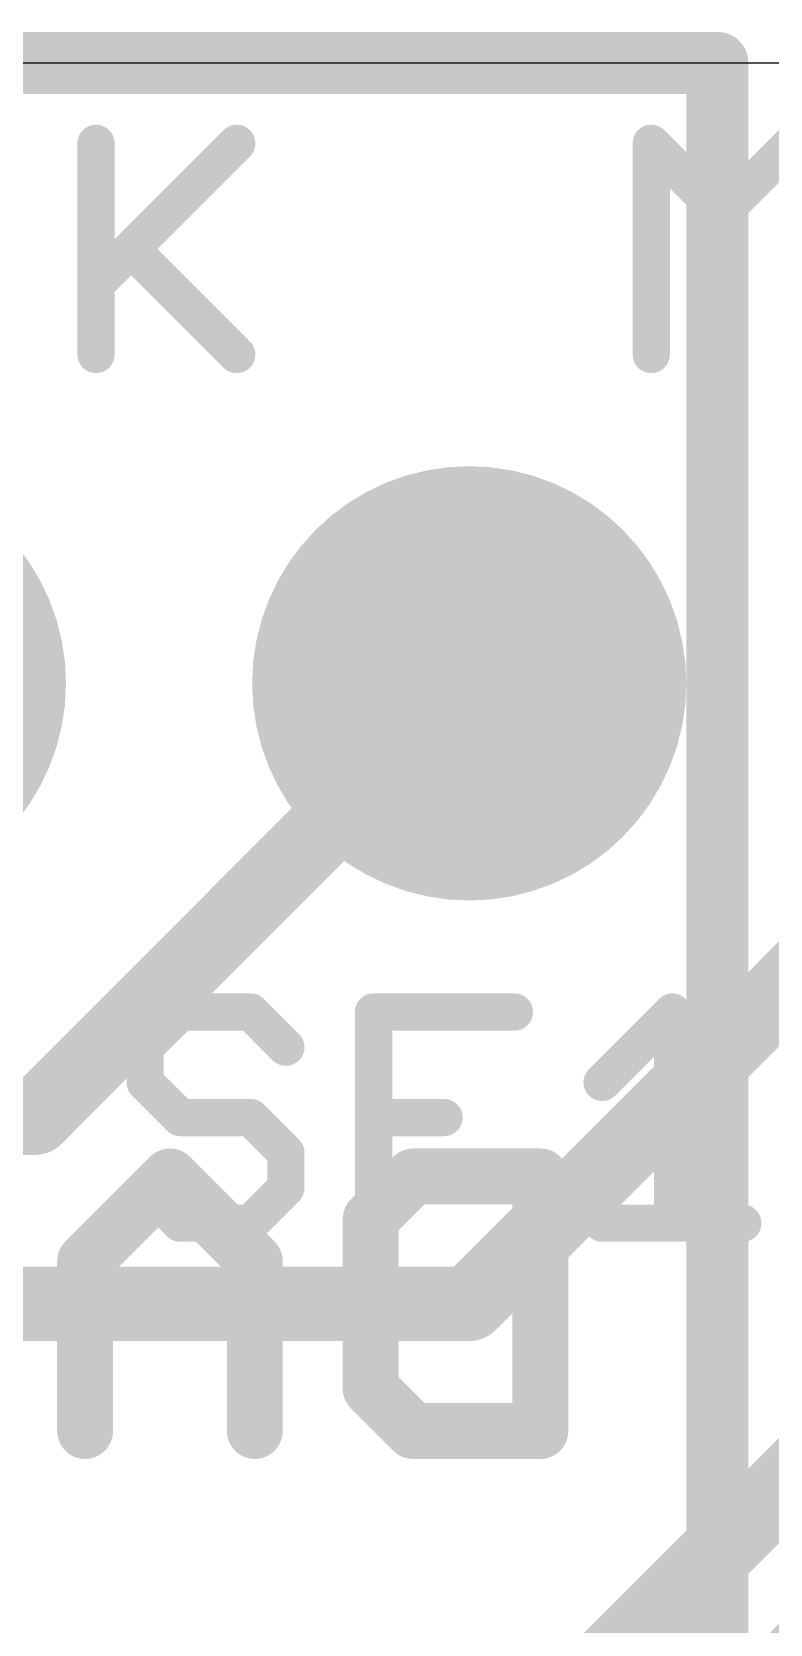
# Model space of a CAD drawing. Extents: x -0.1 to 38.3, y -0.1 to 25.5.
# Drawn here: x 10.91 to 13.93, y 19.01 to 25.53 of the extents above; entities that cross this region are included whole.
import ezdxf

# ---------------------------------------------------------------- set-up
doc = ezdxf.new("R2010")
doc.units = 0
for name, color, linetype in [('1', 12, 'CONTINUOUS'), ('16', 132, 'CONTINUOUS'), ('17', 110, 'CONTINUOUS'), ('20', 53, 'CONTINUOUS'), ('21', 40, 'CONTINUOUS'), ('22', 6, 'CONTINUOUS')]:
    doc.layers.add(name, color=color, linetype=linetype)

# ---------------------------------------------------------------- blocks, each defined once
blk = doc.blocks.new('ROUNDP')
at = {"const_width": 0.5}
blk.add_lwpolyline([(0, -0.25, 1), (0, 0.25, 1), (0, -0.25)], format="xyb", dxfattribs=at)

msp = doc.modelspace()

# ---------------------------------------------------------------- linework, layer by layer
at = {"layer": '1'}
for points, const_width in [([(0, 25.4), (13.716, 25.4)], 0.254), ([(13.716, 25.4), (13.716, 0)], 0.254), ([(10.922, 21.082), (12.7, 22.86)], 0.3048), ([(12.7, 20.32), (15.24, 22.86)], 0.3048), ([(9.652, 21.082), (10.922, 21.082)], 0.3048), ([(9.652, 20.32), (12.7, 20.32)], 0.3048)]:
    msp.add_lwpolyline(points, dxfattribs=dict(at, const_width=const_width))
for points, const_width in [([(13.7795, 25.4, 1), (13.6525, 25.4)], 0.127), ([(13.716, 25.3365, 1), (13.716, 25.4635)], 0.127), ([(12.7539, 22.8061, 1), (12.6461, 22.9139)], 0.1524), ([(10.8681, 21.1359, 1), (10.9759, 21.0281)], 0.1524), ([(10.922, 21.0058, 1), (10.922, 21.1582)], 0.1524), ([(12.7, 20.2438, 1), (12.7, 20.3962)], 0.1524), ([(12.6461, 20.3739, 1), (12.7539, 20.2661)], 0.1524)]:
    msp.add_lwpolyline(points, format="xyb", dxfattribs=dict(at, const_width=const_width))
at = {"layer": '16'}
for points, const_width in [([(0, 25.4), (13.716, 25.4)], 0.254), ([(13.716, 25.4), (13.716, 0)], 0.254), ([(16.002, 21.59), (9.652, 15.24)], 0.3048), ([(16.002, 20.828), (11.43, 16.256)], 0.3048)]:
    msp.add_lwpolyline(points, dxfattribs=dict(at, const_width=const_width))
at = {"layer": '16', "const_width": 0.127}
for points in [[(13.7795, 25.4, 1), (13.6525, 25.4)], [(13.716, 25.3365, 1), (13.716, 25.4635)]]:
    msp.add_lwpolyline(points, format="xyb", dxfattribs=at)
at = {"layer": '20'}
msp.add_line((2.54, 25.4), (35.56, 25.4), dxfattribs=at)
at = {"layer": '21', "const_width": 0.1524}
for points in [[(11.1717, 25.0705), (11.1717, 24.2062)], [(11.1717, 24.4943), (11.7479, 25.0705)], [(13.4452, 24.2062), (13.4452, 25.0705)], [(13.4452, 25.0705), (13.7333, 24.7824)], [(13.7333, 24.7824), (14.0214, 25.0705)], [(11.3158, 24.6384), (11.7479, 24.2062)], [(11.517, 21.5145), (11.3729, 21.3705)], [(11.8051, 21.5145), (11.517, 21.5145)], [(11.9491, 21.3705), (11.8051, 21.5145)], [(12.3084, 20.6502), (12.3084, 21.5145)], [(12.3084, 21.5145), (12.8847, 21.5145)], [(13.244, 21.2264), (13.5321, 21.5145)], [(13.5321, 21.5145), (13.5321, 20.6502)], [(11.3729, 21.3705), (11.3729, 21.2264)], [(11.3729, 21.2264), (11.517, 21.0824)], [(11.517, 21.0824), (11.8051, 21.0824)], [(11.8051, 21.0824), (11.9491, 20.9383)], [(12.3084, 21.0824), (12.5966, 21.0824)], [(11.9491, 20.9383), (11.9491, 20.7943)], [(11.517, 20.6502), (11.3729, 20.7943)], [(11.9491, 20.7943), (11.8051, 20.6502)], [(11.8051, 20.6502), (11.517, 20.6502)], [(13.244, 20.6502), (13.8202, 20.6502)]]:
    msp.add_lwpolyline(points, dxfattribs=at)
at = {"layer": '21', "const_width": 0.0762}
for points in [[(11.2098, 25.0705, 1), (11.1336, 25.0705)], [(11.7749, 25.0436, 1), (11.721, 25.0975)], [(13.4721, 25.0975, 1), (13.4182, 25.0436)], [(13.4833, 25.0705, 1), (13.4071, 25.0705)], [(13.7063, 24.8094, 1), (13.7602, 24.7555)], [(13.7063, 24.7555, 1), (13.7602, 24.8094)], [(11.3427, 24.6653, 1), (11.2888, 24.6114)], [(11.1448, 24.5213, 1), (11.1987, 24.4674)], [(11.721, 24.1793, 1), (11.7749, 24.2331)], [(11.1336, 24.2062, 1), (11.2098, 24.2062)], [(13.4071, 24.2062, 1), (13.4833, 24.2062)], [(11.517, 21.5526, 1), (11.517, 21.4764)], [(11.5439, 21.4876, 1), (11.49, 21.5415)], [(11.832, 21.5415, 1), (11.7781, 21.4876)], [(11.8051, 21.4764, 1), (11.8051, 21.5526)], [(12.3465, 21.5145, 1), (12.2703, 21.5145)], [(12.3084, 21.5526, 1), (12.3084, 21.4764)], [(12.8847, 21.4764, 1), (12.8847, 21.5526)], [(13.5702, 21.5145, 1), (13.494, 21.5145)], [(13.559, 21.4876, 1), (13.5051, 21.5415)], [(11.411, 21.3705, 1), (11.3348, 21.3705)], [(11.346, 21.3974, 1), (11.3999, 21.3435)], [(11.9222, 21.3435, 1), (11.9761, 21.3974)], [(11.3999, 21.2534, 1), (11.346, 21.1995)], [(11.3348, 21.2264, 1), (11.411, 21.2264)], [(13.217, 21.2534, 1), (13.2709, 21.1995)], [(11.517, 21.1205, 1), (11.517, 21.0443)], [(11.49, 21.0554, 1), (11.5439, 21.1093)], [(11.832, 21.1093, 1), (11.7781, 21.0554)], [(11.8051, 21.0443, 1), (11.8051, 21.1205)], [(12.3084, 21.1205, 1), (12.3084, 21.0443)], [(12.5966, 21.0443, 1), (12.5966, 21.1205)], [(11.9872, 20.9383, 1), (11.911, 20.9383)], [(11.9222, 20.9114, 1), (11.9761, 20.9653)], [(11.3999, 20.8212, 1), (11.346, 20.7673)], [(11.9761, 20.7673, 1), (11.9222, 20.8212)], [(11.911, 20.7943, 1), (11.9872, 20.7943)], [(11.517, 20.6883, 1), (11.517, 20.6121)], [(11.49, 20.6233, 1), (11.5439, 20.6771)], [(11.7781, 20.6771, 1), (11.832, 20.6233)], [(11.8051, 20.6121, 1), (11.8051, 20.6883)], [(12.2703, 20.6502, 1), (12.3465, 20.6502)], [(13.244, 20.6883, 1), (13.244, 20.6121)], [(13.494, 20.6502, 1), (13.5702, 20.6502)], [(13.8202, 20.6121, 1), (13.8202, 20.6883)]]:
    msp.add_lwpolyline(points, format="xyb", dxfattribs=at)
at = {"layer": '22', "const_width": 0.2286}
for points in [[(11.4745, 20.8416), (11.127, 20.4942)], [(11.8219, 20.4942), (11.4745, 20.8416)], [(12.2964, 20.6679), (12.4702, 20.8416)], [(12.4702, 20.8416), (12.9913, 20.8416)], [(12.9913, 20.8416), (12.9913, 19.7993)], [(12.2964, 19.973), (12.2964, 20.6679)], [(11.127, 20.4942), (11.127, 19.7993)], [(11.8219, 19.7993), (11.8219, 20.4942)], [(11.8219, 20.3204), (11.127, 20.3204)], [(12.4702, 19.7993), (12.2964, 19.973)], [(12.9913, 19.7993), (12.4702, 19.7993)]]:
    msp.add_lwpolyline(points, dxfattribs=at)
at = {"layer": '22', "const_width": 0.1143}
for points in [[(11.5149, 20.882, 1), (11.4341, 20.8012)], [(11.5149, 20.8012, 1), (11.4341, 20.882)], [(12.4702, 20.8987, 1), (12.4702, 20.7844)], [(12.5106, 20.8012, 1), (12.4297, 20.882)], [(13.0485, 20.8416, 1), (12.9342, 20.8416)], [(12.9913, 20.7844, 1), (12.9913, 20.8987)], [(12.256, 20.7083, 1), (12.3369, 20.6275)], [(12.3536, 20.6679, 1), (12.2393, 20.6679)], [(11.1842, 20.4942, 1), (11.0699, 20.4942)], [(11.8791, 20.4942, 1), (11.7648, 20.4942)], [(11.0866, 20.5346, 1), (11.1675, 20.4537)], [(11.7815, 20.4537, 1), (11.8623, 20.5346)], [(11.127, 20.3776, 1), (11.127, 20.2633)], [(11.8219, 20.2633, 1), (11.8219, 20.3776)], [(12.3369, 20.0134, 1), (12.256, 19.9326)], [(12.2393, 19.973, 1), (12.3536, 19.973)], [(12.4702, 19.8565, 1), (12.4702, 19.7422)], [(12.4297, 19.7589, 1), (12.5106, 19.8397)], [(12.9913, 19.7422, 1), (12.9913, 19.8565)], [(11.0699, 19.7993, 1), (11.1842, 19.7993)], [(11.7648, 19.7993, 1), (11.8791, 19.7993)], [(12.9342, 19.7993, 1), (13.0485, 19.7993)]]:
    msp.add_lwpolyline(points, format="xyb", dxfattribs=at)

# ---------------------------------------------------------------- block references
at = {"layer": '17', "xscale": 1.778, "yscale": 1.778, "rotation": 90}
for p in [(10.16, 22.86), (10.16, 22.86), (12.7, 22.86), (12.7, 22.86)]:
    msp.add_blockref('ROUNDP', p, dxfattribs=at)

doc.saveas('drawing.dxf')
